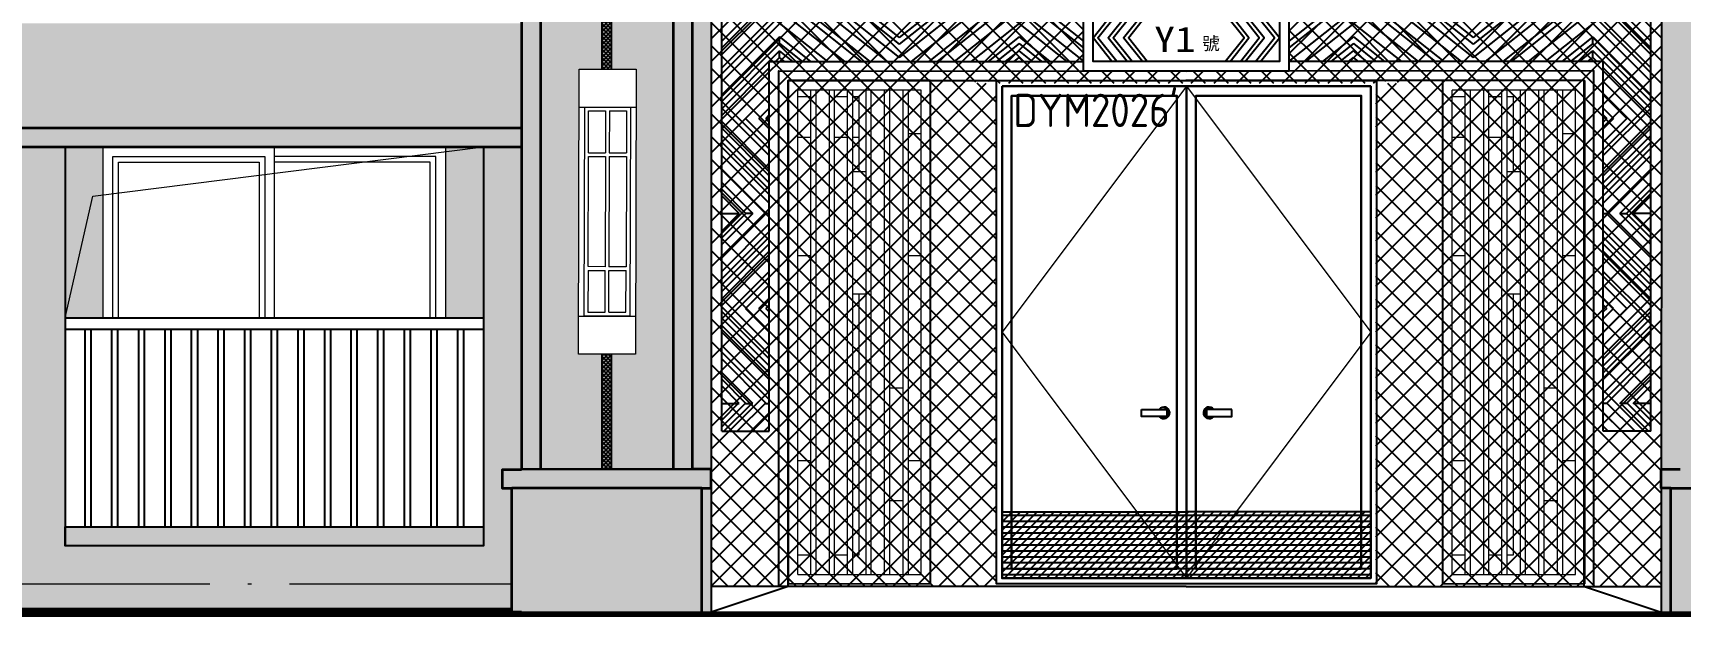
# Model space of a CAD drawing. Extents: x 27938 to 725830, y -209821 to 1628073.
# Drawn here: x 279046 to 287714, y 43165 to 46240 of the extents above; entities that cross this region are included whole.
import ezdxf
from ezdxf.xclip import XClip

# ---------------------------------------------------------------- set-up
doc = ezdxf.new("R2010")
doc.units = 0
doc.header["$LTSCALE"] = 1000
doc.header["$MEASUREMENT"] = 0
doc.header["$XCLIPFRAME"] = 0
doc.linetypes.add('DOTE', pattern=[2.42, 2, -0.2, 0.02, -0.2])
for name, color, linetype in [('3-剖面填充（细）', 250, 'Continuous'), ('5-平立面看线1', 45, 'Continuous'), ('Stair-栏杆', 142, 'Continuous'), ('看线', 251, 'Continuous'), ('立面', 73, 'Continuous')]:
    doc.layers.add(name, color=color, linetype=linetype)
for name, color, linetype, lineweight in [('A-PL-门', 64, 'Continuous', 25), ('DOTE', 19, 'DOTE', 9), ('WINDOW', 144, 'Continuous', 15), ('立面-中轮廓线', 213, 'Continuous', 35), ('立面-普通轮廓', 7, 'Continuous', 18), ('立面-洞口示意', 152, 'Continuous', 13), ('立面-窗', 129, 'Continuous', 30), ('立面-窗开启线', 250, 'Continuous', 13)]:
    doc.layers.add(name, color=color, linetype=linetype, lineweight=lineweight)
doc.layers.add('不打印-标记', color=10, linetype='Continuous', lineweight=9, plot=False)
doc.styles.add('-仿宋_GB2312', font='', dxfattribs={"width": 0.8})
doc.styles.get("Standard").update_dxf_attribs({"font": 'gbenor.shx', "bigfont": 'gbcbig.shx'})
doc.styles.add('黑体', font='')
doc.styles.get('-仿宋_GB2312').set_extended_font_data('SimSun')
doc.styles.get('黑体').set_extended_font_data('SimHei')
pattern_1 = [(45, (204358.42, -129128.1), (-60.00006, 60.00006), []), (135, (204358.42, -129128.1), (-60.00006, -60.00006), [])]
pattern_2 = [(0, (204147.57, -129128.1), (47.625, 47.625), [23.8125, -71.4375]), (90, (204159.474, -129140.006), (-47.625, 47.625), [23.8125, -71.4375])]
pattern_3 = [(0, (-670352.275, -823548.06), (0, 31.25), []), (45, (-670352.275, -823548.06), (-22.0970869, 22.0970869), [])]

# ---------------------------------------------------------------- blocks, each defined once
blk = doc.blocks.new('A$C318717E3')
at = {"layer": 'WINDOW'}
for points in [[(50, 1350), (425, 1350), (425, 50), (50, 50)], [(850, 1350), (475, 1350), (475, 50), (850, 50)]]:
    blk.add_lwpolyline(points, close=True, dxfattribs=at)
at = {"layer": 'WINDOW', "color": 250}
for points in [[(80, 1320), (395, 1320), (395, 80), (80, 80)], [(820, 1320), (505, 1320), (505, 80), (820, 80)]]:
    blk.add_lwpolyline(points, close=True, dxfattribs=at)
at = {"layer": '立面-普通轮廓'}
blk.add_lwpolyline([(0, 1400), (900, 1400), (900, 0), (0, 0)], close=True, dxfattribs=at)
at = {"layer": '立面-窗开启线', "color": 251, "ltscale": 0.5, "true_color": 0x636466}
for points in [[(425, 1350), (50, 700), (425, 50)], [(475, 1350), (850, 700), (475, 50)]]:
    blk.add_lwpolyline(points, dxfattribs=at)
blk = doc.blocks.new('A$C198058F0')
at = {"true_color": 0x642165}
h = blk.add_hatch(dxfattribs=at)
h.set_pattern_fill('木板', color=219, scale=25, style=0)
h.set_pattern_definition(pattern_3)
edge = h.paths.add_edge_path()
edge.add_line((30, 30.1), (1000.5, 30))
edge.add_line((1000.5, 30), (1000.5, 380))
edge.add_line((1000.5, 380), (30, 380.1))
edge.add_line((30, 380.1), (30, 30.1))
h = blk.add_hatch(dxfattribs=at)
h.set_pattern_fill('木板', color=219, scale=25, style=0)
h.set_pattern_definition(pattern_3)
edge = h.paths.add_edge_path()
edge.add_line((1970, 30.1), (999.5, 30))
edge.add_line((999.5, 30), (999.5, 380))
edge.add_line((999.5, 380), (1970, 380.1))
edge.add_line((1970, 380.1), (1970, 30.1))
at = {"color": 219, "true_color": 0x642165}
for points in [[(762.8, 918.9), (896.3, 918.9), (896.3, 880.9), (762.8, 880.9)], [(1238.2, 918.9), (1104.7, 918.9), (1104.7, 880.9), (1238.2, 880.9)]]:
    blk.add_lwpolyline(points, close=True, dxfattribs=at)
at = {"color": 217, "true_color": 0x93278f}
for points in [[(30, 380.1), (1000.5, 380), (1000.5, 30), (30, 30.1)], [(1970, 380.1), (999.5, 380), (999.5, 30), (1970, 30.1)]]:
    blk.add_lwpolyline(points, close=True, dxfattribs=at)
at = {"color": 219, "true_color": 0x642165}
for centre, radius, start, end in [((881.4, 900.5), 30.4, 221.46397, 144.11782), ((876.5, 900.2), 28.1, 250.54022, 117.68792), ((1119.6, 900.5), 30.4, 35.88218, 318.53603), ((1124.5, 900.2), 28.1, 62.31208, 289.45978)]:
    blk.add_arc(centre, radius, start, end, dxfattribs=at)
at = {"layer": 'A-PL-门', "color": 0}
blk.add_lwpolyline([(0, 2650), (2000, 2650), (2000, 0), (0, 0)], close=True, dxfattribs=at)
at = {"layer": '立面-窗'}
blk.add_line((1000, 2620), (1000, 30), dxfattribs=at)
for points in [[(30, 2620), (1970, 2620), (1970, 30), (30, 30)], [(80, 80), (950, 80), (950, 2570), (80, 2570)], [(1920, 80), (1050, 80), (1050, 2570), (1920, 2570)]]:
    blk.add_lwpolyline(points, close=True, dxfattribs=at)
at = {"layer": '立面-窗开启线', "ltscale": 0.5}
for points in [[(1000, 2620), (30, 1325), (1000.4, 30)], [(1000, 2620), (1970, 1325), (1000.4, 30)]]:
    blk.add_lwpolyline(points, dxfattribs=at)
at = {"layer": '不打印-标记', "color": 1}
blk.add_text("DYM2026'", height=175, dxfattribs=at).set_placement((89.5, 2405.2))
blk = doc.blocks.new('A$C48401ADD')
at = {"layer": 'A-PL-门', "color": 0}
for p, q in [((746.7, 2649.6), (0, 2649.6)), ((0, 2649.6), (0, 0)), ((746.7, 2649.6), (746.7, 0))]:
    blk.add_line(p, q, dxfattribs=at)
at = {"layer": '立面-窗开启线', "color": 36, "ltscale": 0.5, "true_color": 0x88471b}
for p, q in [((50.8, 48.5), (50.8, 2599.6)), ((700, 2599.6), (50.8, 2599.6)), ((50.8, 2565.5), (117.8, 2565.5)), ((117.8, 2599.6), (117.8, 48.5)), ((147.1, 48.5), (147.1, 2599.6)), ((215.4, 2599.6), (215.4, 48.5)), ((244.7, 48.5), (244.7, 2599.6)), ((244.7, 2565.5), (310.8, 2565.5)), ((310.8, 2599.6), (310.8, 48.5)), ((340, 48.5), (340, 2599.6)), ((340, 2565.5), (371.5, 2565.5)), ((371.5, 2565.5), (371.5, 2170.3)), ((408.4, 2599.6), (408.4, 48.5)), ((437.6, 48.5), (437.6, 2599.6)), ((505.9, 2599.6), (505.9, 48.5)), ((535.2, 48.5), (535.2, 2599.6)), ((603.5, 2599.6), (603.5, 48.5)), ((632.8, 48.5), (632.8, 2599.6)), ((700, 48.5), (700, 2599.6)), ((117.8, 2349), (50.8, 2349)), ((310.8, 2349), (244.7, 2349)), ((371.5, 2349), (340, 2349)), ((632.8, 2371.3), (700, 2371.3)), ((340, 2170.3), (408.4, 2170.3)), ((117.8, 1726.6), (50.8, 1726.6)), ((700, 1726.6), (632.8, 1726.6)), ((408.4, 1525.5), (340, 1525.5)), ((371.5, 1525.5), (371.5, 150.5)), ((535.2, 1031.5), (603.5, 1031.5)), ((117.8, 647), (50.8, 647)), ((700, 647), (632.8, 647)), ((603.5, 436.8), (535.2, 436.8)), ((117.8, 150.5), (50.8, 150.5)), ((310.8, 150.5), (244.7, 150.5)), ((371.5, 150.5), (340, 150.5)), ((746.7, 0), (0, 0)), ((0, 0), (746.7, 0)), ((50.8, 48.5), (700, 48.5)), ((521.5, -0.6), (521.5, 0)), ((733.5, 0), (733.5, -0.6))]:
    blk.add_line(p, q, dxfattribs=at)
blk = doc.blocks.new('VXVXVDXVXD')
blk.add_wipeout([(105081.2, 218659.5), (104781.2, 218659.4), (104781.7, 217159.4), (105081.7, 217159.5)])
at = {"layer": 'WINDOW', "color": 4}
for p, q in [((105081.3, 218459.5), (104781.3, 218459.4)), ((104921.3, 218439.5), (104921.4, 218219.5)), ((104941.3, 218439.5), (104941.4, 218219.5)), ((104921.4, 218219.5), (104831.4, 218219.5)), ((104921.4, 218199.5), (104831.4, 218199.5)), ((104921.4, 218199.5), (104921.6, 217619.5)), ((105031.4, 218219.5), (104941.4, 218219.5)), ((104941.4, 218199.5), (104941.6, 217619.5)), ((105031.4, 218199.5), (104941.4, 218199.5)), ((104921.6, 217599.5), (104831.6, 217599.5)), ((104921.6, 217379.5), (104921.6, 217599.5)), ((104941.6, 217379.5), (104941.6, 217599.5)), ((105031.6, 217599.5), (104941.6, 217599.5)), ((105081.7, 217359.5), (104781.7, 217359.4))]:
    blk.add_line(p, q, dxfattribs=at)
for points in [[(105081.2, 218659.5), (104781.2, 218659.4), (104781.7, 217159.4), (105081.7, 217159.5)], [(105051.3, 218459.5), (104811.3, 218459.5), (104811.7, 217359.5), (105051.7, 217359.5)]]:
    blk.add_lwpolyline(points, close=True, dxfattribs=at)
for points in [[(104921.3, 218439.5), (104831.3, 218439.5), (104831.4, 218219.5)], [(105031.4, 218219.5), (105031.3, 218439.5), (104941.3, 218439.5)], [(104831.4, 218199.5), (104831.6, 217619.5), (104921.6, 217619.5)], [(104941.6, 217619.5), (105031.6, 217619.5), (105031.4, 218199.5)], [(104921.6, 217379.5), (104831.6, 217379.5), (104831.6, 217599.5)], [(105031.6, 217599.5), (105031.6, 217379.5), (104941.6, 217379.5)]]:
    blk.add_lwpolyline(points, dxfattribs=at)
blk = doc.blocks.new('A$C4D9A49FB')
blk.add_wipeout([(1080, 0.1), (1080.1, -349.9), (0.1, -349.9), (0, 0)])
at = {"layer": '立面', "color": 7}
blk.add_lwpolyline([(1080, 0.1), (1080.1, -349.9), (0.1, -349.9), (0, 0)], close=True, dxfattribs=at)
at = {"layer": '立面', "color": 252}
for points in [[(1030, -49.9), (1030, -299.9), (50, -299.9), (50, -50), (1030, -49.9)], [(149.1, -299.9), (50, -175), (149.2, -50)], [(174.7, -299.9), (75.6, -175), (174.8, -50)], [(229.1, -299.9), (130, -175), (229.3, -50)], [(254.7, -299.9), (155.6, -175), (254.8, -50)], [(309.1, -299.9), (210, -175), (309.3, -50)], [(334.7, -299.9), (235.6, -175), (334.8, -50)], [(745.3, -299.9), (844.5, -174.9), (745.3, -49.9)], [(770.8, -299.9), (870, -174.9), (770.9, -49.9)], [(825.3, -299.9), (924.5, -174.9), (825.3, -49.9)], [(850.8, -299.9), (950, -174.9), (850.8, -49.9)], [(905.3, -299.9), (1004.5, -174.9), (905.3, -49.9)], [(930.8, -299.9), (1030, -174.9), (930.8, -49.9)]]:
    blk.add_lwpolyline(points, dxfattribs=at)
at = {"color": 6, "style": '-仿宋_GB2312', "width": 1.2}
blk.add_text('Y1', height=132.68, dxfattribs=at).set_placement((372, -248.9))
at = {"color": 2, "style": '黑体'}
blk.add_text('號', height=68, dxfattribs=at).set_placement((623.8, -239))
blk = doc.blocks.new('FGFGF')
at = {"layer": '3-剖面填充（细）', "true_color": 0x636466}
h = blk.add_hatch(dxfattribs=at)
h.set_pattern_fill('CROSS', color=251, scale=30)
h.set_pattern_definition(pattern_2)
h.paths.add_polyline_path([(229182, 20159.3), (229182.2, 20609.3), (225683.5, 20609.9), (225683.4, 17462.7), (225583.5, 17462.7), (225583.4, 17362.7), (225633.7, 17362.7), (225633.6, 16862.7), (225633.6, 16862.7), (225633.6, 16710.1), (226682.3, 16710.1), (226681.8, 19909.7), (226581.8, 19909.7), (226581.8, 19959.7), (226631.7, 19959.7), (226631.7, 20109.7), (226581.7, 20109.7), (226581.7, 20159.7), (226681.8, 20159.7), (226681.8, 20159.7)])
h = blk.add_hatch(dxfattribs=at)
h.set_pattern_fill('CROSS', color=251, scale=30)
h.set_pattern_definition(pattern_2)
h.paths.add_polyline_path([(229182, 20159.3), (229181.9, 20609.3), (232680.6, 20609.9), (232680.7, 17462.7), (232780.6, 17462.7), (232780.7, 17362.7), (232730.4, 17362.7), (232730.5, 16862.7), (232730.5, 16862.7), (232730.5, 16710.1), (231681.8, 16710.1), (231682.2, 19909.7), (231782.3, 19909.7), (231782.3, 19959.7), (231732.4, 19959.7), (231732.4, 20109.7), (231782.4, 20109.7), (231782.4, 20159.7), (231682.3, 20159.7), (231682.3, 20159.7)])
at = {"layer": '3-剖面填充（细）'}
h = blk.add_hatch(dxfattribs=at)
h.set_pattern_fill('ANSI37', color=256, scale=10)
h.set_pattern_definition([(45, (204146.888, -129128.1), (-11.2253202, 11.2253202), []), (135, (204146.888, -129128.1), (-11.2253202, -11.2253202), [])])
h.paths.add_polyline_path([(226107.9, 17462.7), (226157.9, 17462.8), (226157.8, 19857.8), (226107.8, 19857.8)])
h = blk.add_hatch(dxfattribs=at)
h.set_pattern_fill('多孔材料', color=256, scale=30)
h.set_pattern_definition(pattern_1)
edge = h.paths.add_edge_path()
edge.add_line((228184.3, 16810.1), (228184.8, 19509.7))
edge.add_line((227988.1, 19495.1), (229182, 19495.1))
edge.add_line((229182, 19509.7), (229182, 19909.3))
edge.add_line((229182, 19909.3), (226682.4, 19909.7))
edge.add_line((226682.4, 19909.7), (226681.7, 16845.1))
edge.add_line((226681.7, 16845.1), (228178.3, 16845.1))
h = blk.add_hatch(dxfattribs=at)
h.set_pattern_fill('多孔材料', color=256, scale=30)
h.set_pattern_definition(pattern_1)
edge = h.paths.add_edge_path()
edge.add_line((230179.8, 16810.1), (230179.3, 19509.7))
edge.add_line((230376, 19495.1), (229182, 19495.1))
edge.add_line((229182, 19509.7), (229182, 19909.3))
edge.add_line((229182, 19909.3), (231681.7, 19909.7))
edge.add_line((231681.7, 19909.7), (231682.3, 16845.1))
edge.add_line((231682.3, 16845.1), (230185.7, 16845.1))
for p, q in [((229182, 16845.1), (226682.3, 16845.1)), ((227087, 16845.1), (226682.3, 16710.1)), ((229182, 16845.1), (231681.8, 16845.1)), ((231277.1, 16845.1), (231681.8, 16710.1)), ((226682.3, 16710.1), (229182, 16709.7)), ((231681.8, 16710.1), (229182, 16709.7))]:
    blk.add_line(p, q)
at = {"layer": '立面'}
for p, q in [((226107.8, 17462.7), (226107.8, 19857.8)), ((226157.8, 17462.8), (226157.8, 19857.8)), ((226681.8, 19909.7), (226682.3, 16712.8)), ((226737.4, 17662.8), (226737.4, 19859.2)), ((227020.8, 19859.2), (226737.4, 19575.7)), ((226950.1, 19859.2), (226737.4, 19646.5)), ((227091.6, 19859.2), (226737.4, 19505)), ((226879.4, 19859.2), (226737.4, 19717.2)), ((226914.7, 19859.2), (226737.4, 19681.8)), ((226979.6, 19859.2), (227294, 19609.7)), ((227068.7, 19859.2), (227383.1, 19609.7)), ((227157.7, 19859.2), (227472.2, 19609.7)), ((227202.3, 19859.2), (227516.7, 19609.7)), ((227294.5, 19859.3), (227609, 19609.7)), ((227383.6, 19859.3), (227672, 19630.4)), ((227472.7, 19859.3), (227672, 19701.1)), ((227517.2, 19859.3), (227672, 19736.4)), ((227871.4, 19859.4), (227672, 19701.1)), ((227960.5, 19859.4), (227672, 19630.4)), ((227826.9, 19859.3), (227672, 19736.4)), ((228049.6, 19859.4), (227735, 19609.7)), ((228141.9, 19859.4), (227827.3, 19609.7)), ((228186.5, 19859.4), (227871.8, 19609.7)), ((228275.6, 19859.4), (227960.9, 19609.7)), ((228364.7, 19859.4), (228050, 19609.7)), ((228239.3, 19859.4), (228554, 19609.7)), ((228328.4, 19859.4), (228643.1, 19609.7)), ((228417.5, 19859.4), (228642, 19681.2)), ((228462, 19859.4), (228642, 19716.6)), ((230035.7, 19859.4), (229721, 19609.7)), ((229946.6, 19859.4), (229722.1, 19681.2)), ((229902.1, 19859.4), (229722.1, 19716.6)), ((230124.8, 19859.4), (229810.1, 19609.7)), ((229999.4, 19859.4), (230314.1, 19609.7)), ((230088.5, 19859.4), (230403.2, 19609.7)), ((230177.6, 19859.4), (230492.3, 19609.7)), ((230222.2, 19859.4), (230536.8, 19609.7)), ((230314.5, 19859.4), (230629.1, 19609.7)), ((230403.6, 19859.4), (230692.1, 19630.4)), ((230492.7, 19859.4), (230692.1, 19701.1)), ((230537.2, 19859.3), (230692.1, 19736.4)), ((230891.4, 19859.3), (230692.1, 19701.1)), ((230846.9, 19859.3), (230692.1, 19736.4)), ((230980.5, 19859.3), (230692.1, 19630.4)), ((231069.6, 19859.3), (230755.1, 19609.7)), ((231161.8, 19859.2), (230847.4, 19609.7)), ((231206.4, 19859.2), (230891.9, 19609.7)), ((231295.4, 19859.2), (230981, 19609.7)), ((231384.5, 19859.2), (231070.1, 19609.7)), ((231272.5, 19859.2), (231626.7, 19505)), ((231343.3, 19859.2), (231626.7, 19575.7)), ((231414, 19859.2), (231626.7, 19646.5)), ((231449.3, 19859.2), (231626.7, 19681.8)), ((231484.7, 19859.2), (231626.7, 19717.2)), ((231626.7, 17662.8), (231626.7, 19859.2)), ((231682.3, 19909.7), (231681.8, 16712.8)), ((227042, 19739), (226737.4, 19434.3)), ((227042, 19703.6), (226737.4, 19399)), ((227042, 19739), (227204.9, 19609.7)), ((227042, 19703.6), (227042, 19739)), ((227042, 19703.6), (227160.4, 19609.7)), ((228302, 19739), (228139.1, 19609.7)), ((228302, 19703.6), (228183.6, 19609.7)), ((228302, 19739), (228464.9, 19609.7)), ((228302, 19703.6), (228420.4, 19609.7)), ((230062.1, 19739), (229899.2, 19609.7)), ((230062.1, 19703.6), (229943.7, 19609.7)), ((230062.1, 19739), (230225, 19609.7)), ((230062.1, 19703.6), (230180.4, 19609.7)), ((231322.1, 19739), (231159.2, 19609.7)), ((231322.1, 19703.6), (231203.7, 19609.7)), ((231322.1, 19703.6), (231322.1, 19739)), ((231322.1, 19739), (231626.7, 19434.3)), ((231322.1, 19703.6), (231626.7, 19399)), ((226737.4, 19361.1), (227042, 19665.7)), ((226987.4, 17662.8), (226987.4, 19609.7)), ((226987.4, 19609.7), (228642, 19609.6)), ((227021.3, 19609.7), (227042, 19630.4)), ((227112.6, 19609.7), (227042, 19665.7)), ((227042, 19630.4), (227042, 19665.7)), ((227068.1, 19609.7), (227042, 19630.4)), ((228231.4, 19609.7), (228302, 19665.7)), ((228275.9, 19609.7), (228302, 19630.4)), ((228372.6, 19609.7), (228302, 19665.7)), ((228328.1, 19609.7), (228302, 19630.4)), ((231376.7, 19609.7), (229722.1, 19609.6)), ((229991.4, 19609.7), (230062.1, 19665.7)), ((230036, 19609.7), (230062.1, 19630.4)), ((230132.7, 19609.7), (230062.1, 19665.7)), ((230088.2, 19609.7), (230062.1, 19630.4)), ((231251.4, 19609.7), (231322.1, 19665.7)), ((231296, 19609.7), (231322.1, 19630.4)), ((231322.1, 19630.4), (231322.1, 19665.7)), ((231626.7, 19361.1), (231322.1, 19665.7)), ((231342.8, 19609.7), (231322.1, 19630.4)), ((231376.7, 17662.8), (231376.7, 19609.7)), ((226737.4, 19325.7), (226987.4, 19575.7)), ((226737.4, 19255), (226987.4, 19505)), ((231626.7, 19325.7), (231376.7, 19575.7)), ((231626.7, 19255), (231376.7, 19505)), ((226862.7, 19309.7), (226987.4, 19434.3)), ((231501.4, 19309.7), (231376.7, 19434.3)), ((226737.4, 19364.3), (226987.4, 19114.3)), ((226933.4, 19309.7), (226987.4, 19363.6)), ((231626.7, 19364.3), (231376.7, 19114.3)), ((231430.7, 19309.7), (231376.7, 19363.6)), ((226737.4, 19293.6), (226987.4, 19043.6)), ((226737.4, 19258.2), (226987.4, 19008.2)), ((226862.7, 19309.7), (226987.4, 19185)), ((226933.4, 19309.7), (226987.4, 19255.7)), ((226968.8, 19309.7), (226987.4, 19328.3)), ((226968.8, 19309.7), (226987.4, 19291.1)), ((231395.3, 19309.7), (231376.7, 19328.3)), ((231430.7, 19309.7), (231376.7, 19255.7)), ((231395.3, 19309.7), (231376.7, 19291.1)), ((231501.4, 19309.7), (231376.7, 19185)), ((231626.7, 19293.6), (231376.7, 19043.6)), ((231626.7, 19258.2), (231376.7, 19008.2)), ((226987.4, 18970.4), (226737.4, 19220.4)), ((226987.4, 18935), (226737.4, 19185)), ((231376.7, 18970.4), (231626.7, 19220.4)), ((231376.7, 18935), (231626.7, 19185)), ((226987.4, 18864.3), (226737.4, 19114.3)), ((231376.7, 18864.3), (231626.7, 19114.3)), ((226971.3, 18809.7), (226737.4, 19043.6)), ((231392.8, 18809.7), (231626.7, 19043.6)), ((226900.6, 18809.7), (226737.4, 18972.9)), ((226865.2, 18809.7), (226737.4, 18937.5)), ((226829.9, 18809.7), (226737.4, 18902.2)), ((231463.5, 18809.7), (231626.7, 18972.9)), ((231498.9, 18809.7), (231626.7, 18937.5)), ((231534.2, 18809.7), (231626.7, 18902.2)), ((226971.3, 18809.7), (226737.4, 18575.7)), ((226900.6, 18809.7), (226737.4, 18646.5)), ((226737.4, 18809.7), (226829.9, 18809.7)), ((226829.9, 18809.7), (226737.4, 18717.2)), ((226865.2, 18809.7), (226737.4, 18681.8)), ((226900.6, 18809.7), (226865.2, 18809.7)), ((226987.4, 18809.7), (226971.3, 18809.7)), ((231376.7, 18809.7), (231392.8, 18809.7)), ((231392.8, 18809.7), (231626.7, 18575.7)), ((231463.5, 18809.7), (231498.9, 18809.7)), ((231463.5, 18809.7), (231626.7, 18646.5)), ((231498.9, 18809.7), (231626.7, 18681.8)), ((231626.7, 18809.7), (231534.2, 18809.7)), ((231534.2, 18809.7), (231626.7, 18717.2)), ((226987.4, 18755), (226737.4, 18505)), ((231376.7, 18755), (231626.7, 18505)), ((226987.4, 18684.3), (226737.4, 18434.3)), ((226987.4, 18649), (226737.4, 18399)), ((231376.7, 18684.3), (231626.7, 18434.3)), ((231376.7, 18649), (231626.7, 18399)), ((226737.4, 18361.1), (226987.4, 18611.1)), ((226737.4, 18325.7), (226987.4, 18575.7)), ((231626.7, 18361.1), (231376.7, 18611.1)), ((231626.7, 18325.7), (231376.7, 18575.7)), ((226737.4, 18255), (226987.4, 18505)), ((231626.7, 18255), (231376.7, 18505)), ((226862.7, 18309.7), (226987.4, 18434.3)), ((231501.4, 18309.7), (231376.7, 18434.3)), ((226737.4, 18364.3), (226987.4, 18114.3)), ((226737.4, 18293.6), (226987.4, 18043.6)), ((226862.7, 18309.7), (226987.4, 18185)), ((226933.4, 18309.7), (226987.4, 18363.6)), ((226933.4, 18309.7), (226987.4, 18255.7)), ((226968.8, 18309.7), (226987.4, 18328.3)), ((226968.8, 18309.7), (226987.4, 18291.1)), ((231626.7, 18364.3), (231376.7, 18114.3)), ((231430.7, 18309.7), (231376.7, 18363.6)), ((231395.3, 18309.7), (231376.7, 18328.3)), ((231430.7, 18309.7), (231376.7, 18255.7)), ((231395.3, 18309.7), (231376.7, 18291.1)), ((231501.4, 18309.7), (231376.7, 18185)), ((231626.7, 18293.6), (231376.7, 18043.6)), ((226737.4, 18258.2), (226987.4, 18008.2)), ((226987.4, 17970.4), (226737.4, 18220.4)), ((231626.7, 18258.2), (231376.7, 18008.2)), ((231376.7, 17970.4), (231626.7, 18220.4)), ((226987.4, 17935), (226737.4, 18185)), ((231376.7, 17935), (231626.7, 18185)), ((226987.4, 17864.3), (226737.4, 18114.3)), ((226971.3, 17809.7), (226737.4, 18043.6)), ((231376.7, 17864.3), (231626.7, 18114.3)), ((231392.8, 17809.7), (231626.7, 18043.6)), ((226900.6, 17809.7), (226737.4, 17972.9)), ((231463.5, 17809.7), (231626.7, 17972.9)), ((226865.2, 17809.7), (226737.4, 17937.5)), ((226829.9, 17809.7), (226737.4, 17902.2)), ((231498.9, 17809.7), (231626.7, 17937.5)), ((231534.2, 17809.7), (231626.7, 17902.2)), ((226824.9, 17809.7), (226737.4, 17722.2)), ((226860.2, 17809.7), (226737.4, 17686.8)), ((226737.4, 17809.7), (226829.9, 17809.7)), ((226895.6, 17809.7), (226748.7, 17662.8)), ((226966.3, 17809.7), (226819.5, 17662.8)), ((226860.2, 17809.7), (226900.6, 17809.7)), ((226966.3, 17809.7), (226987.4, 17809.7)), ((231397.8, 17809.7), (231376.7, 17809.7)), ((231397.8, 17809.7), (231544.6, 17662.8)), ((231503.9, 17809.7), (231463.5, 17809.7)), ((231468.5, 17809.7), (231615.3, 17662.8)), ((231503.9, 17809.7), (231626.7, 17686.8)), ((231626.7, 17809.7), (231534.2, 17809.7)), ((231539.2, 17809.7), (231626.7, 17722.2)), ((226987.4, 17760), (226890.2, 17662.8)), ((226987.4, 17689.3), (226960.9, 17662.8)), ((231376.7, 17760), (231473.9, 17662.8)), ((231376.7, 17689.3), (231403.2, 17662.8)), ((226737.4, 17662.8), (226987.4, 17662.8)), ((231626.7, 17662.8), (231376.7, 17662.8))]:
    blk.add_line(p, q, dxfattribs=at)
for points in [[(227037.4, 16845.1), (227037.4, 19559.7), (229182, 19559.5)], [(227087.4, 16845.1), (227087.4, 19509.7), (229182, 19509.5)], [(231275.4, 16845.1), (231275.4, 19509.7), (229180.7, 19509.5)], [(231326.7, 16845.1), (231326.7, 19559.7), (229182, 19559.5)]]:
    blk.add_lwpolyline(points, dxfattribs=at)
at = {"layer": '立面-中轮廓线', "color": 2}
for p, q in [((225683.1, 20609.9), (225683.5, 17462.7)), ((226581.7, 20159.8), (226582.2, 17462.8)), ((225783.2, 19859.7), (225783.5, 17462.7)), ((226481.8, 19859.9), (226482.2, 17462.8)), ((226582.2, 17462.8), (225683.5, 17462.7)), ((226632.3, 17362.8), (225633.6, 17362.9)), ((231731.8, 17362.8), (232730.4, 17362.9))]:
    blk.add_line(p, q, dxfattribs=at)
for points in [[(225683.8, 16710.1), (225633.6, 16710.1), (225633.6, 16861.4), (225633.7, 16862.7), (225633.5, 17362.7), (225583.4, 17362.7), (225583.4, 17462.7), (225683.5, 17462.7)], [(226632.3, 16712.8), (226632.3, 16712.8), (226632.3, 16862.8), (226632.3, 16862.8), (226632.3, 17362.8), (226682.3, 17362.8), (226682.3, 17462.8), (226582.2, 17462.8)], [(231731.8, 16712.8), (231731.8, 16712.8), (231731.8, 16862.8), (231731.8, 16862.8), (231731.8, 17362.8), (231681.8, 17362.8), (231681.8, 17462.8), (231781.9, 17462.8)]]:
    blk.add_lwpolyline(points, dxfattribs=at)
at = {"layer": '立面-普通轮廓', "color": 2}
for points in [[(229182, 20609.3), (225683, 20609.9), (225683.2, 17462.7), (225583.4, 17462.7), (225583.4, 17362.7), (225633.6, 17362.7), (225633.6, 16862.7), (225633.6, 16862.7), (225633.6, 16710.1), (226682.3, 16710.1), (226681.8, 19909.7)], [(229182, 20609.3), (232681.1, 20609.9), (232680.9, 17462.7), (232780.7, 17462.7), (232780.7, 17362.7), (232730.4, 17362.7), (232730.5, 16862.7), (232730.5, 16862.7), (232730.5, 16710.1), (231681.8, 16710.1), (231682.2, 19909.7)]]:
    blk.add_lwpolyline(points, dxfattribs=at)
at = {"layer": '立面'}
for name, p in [('A$C48401ADD', (227087, 16860)), ('A$C198058F0', (228183.1, 16859.6)), ('A$C48401ADD', (230530.4, 16860))]:
    blk.add_blockref(name, p, dxfattribs=at)
at = {"xscale": -1, "rotation": 359.8613127106073}
blk.add_blockref('VXVXVDXVXD', (330538.8, -199343.4), dxfattribs=at)
at = {"layer": '立面'}
blk.add_blockref('A$C4D9A49FB', (228642, 19909.4), dxfattribs=at)
blk = doc.blocks.new('GDGDGRDSQ')
blk.add_wipeout([(225583.3, 27775.8), (225583.3, 27625.8), (225683, 27625.8), (225683, 27525.8), (225633.3, 27525.8), (225633.3, 27425.8), (225683, 27425.8), (225683.5, 24278.6), (225583.4, 24278.6), (225583.4, 24178.6), (225633.4, 24178.6), (225633.6, 23526.1), (232730.4, 23526.1), (232730.4, 24178.6), (232780.7, 24178.6), (232780.7, 24278.6), (232680.9, 24278.6), (232681, 27425.8), (232730.8, 27425.8), (232730.8, 27526), (232680.5, 27526.3), (232681.1, 27625.8), (232780.8, 27625.8), (232780.7, 27775.8)])
blk.add_lwpolyline([(225583.3, 27775.8), (225583.3, 27625.8), (225683, 27625.8), (225683, 27525.8), (225633.3, 27525.8), (225633.3, 27425.8), (225683, 27425.8), (225683.5, 24278.6), (225583.4, 24278.6), (225583.4, 24178.6), (225633.4, 24178.6), (225633.6, 23526.1), (232730.4, 23526.1), (232730.4, 24178.6), (232780.7, 24178.6), (232780.7, 24278.6), (232680.9, 24278.6), (232681, 27425.8), (232730.8, 27425.8), (232730.8, 27526), (232680.5, 27526.3), (232681.1, 27625.8), (232780.8, 27625.8), (232780.7, 27775.8)], close=True)
blk = doc.blocks.new('VDVDX')
blk.add_blockref('GDGDGRDSQ', (0, 0))
blk.add_blockref('FGFGF', (0, 6815.953517))
blk = doc.blocks.new('A$C2CF43C8D')
at = {"layer": 'WINDOW'}
blk.add_line((900, 2300), (900, 0), dxfattribs=at)
for points in [[(50, 2250), (850, 2250), (850, 50), (50, 50)], [(1750, 2250), (900, 2250), (900, 50), (1750, 50)]]:
    blk.add_lwpolyline(points, close=True, dxfattribs=at)
at = {"layer": 'WINDOW', "color": 250}
blk.add_lwpolyline([(80, 2220), (820, 2220), (820, 80), (80, 80)], close=True, dxfattribs=at)
blk.add_lwpolyline([(900, 80), (1720, 80), (1720, 2220), (900, 2220)], dxfattribs=at)
at = {"layer": '立面-普通轮廓'}
blk.add_lwpolyline([(0, 2300), (1800, 2300), (1800, 0), (0, 0)], close=True, dxfattribs=at)

msp = doc.modelspace()

# ---------------------------------------------------------------- hatches: boundary and pattern name
at = {"layer": '3-剖面填充（细）'}
h = msp.add_hatch(dxfattribs=at)
h.set_pattern_fill('混凝土', color=251, scale=40)
h.set_pattern_definition([(50, (35560.44, 33804.64), (286.90407, -25.10085), [30, -330]), (355, (35560.44, 33804.64), (-55.50053, 300.87685), [24, -264]), (100.4514, (35584.35, 33802.55), (231.40375, 275.77582), [25.49608, -280.45684]), (46.1842, (35560.44, 33884.64), (426.8964, -66.2076), [45, -495]), (96.6356, (35596, 33879.1), (373.8651, 389.64715), [38.2441, -420.6852]), (351.1842, (35560.44, 33884.64), (373.8648, 389.64744), [36, -396]), (21, (35600.44, 33864.64), (238.76282, -161.04756), [30, -330]), (326, (35600.44, 33864.64), (97.32613, 290.06002), [24, -264]), (71.4514, (35620.34, 33851.22), (336.08905, 129.0122), [25.49608, -280.45684]), (37.5, (35560.44, 33804.64), (4.863942, 133.15754), [0, -260.8, 0, -268, 0, -265]), (7.5, (35560.44, 33804.64), (105.227815, 157.764685), [0, -152.8, 0, -254.8, 0, -101]), (327.5, (35471.24, 33804.64), (213.528974, -9.02195), [0, -100, 0, -312, 0, -414]), (317.5, (35431.24, 33804.64), (233.27447, 40.04199), [0, -130, 0, -207.2, 0, -294])])
h.paths.add_polyline_path([(309666.5, 45640.3), (310566.5, 45640.3), (310566.5, 44240.3), (309666.5, 44240.3)], flags=16)
h.paths.add_polyline_path([(306616.7, 44740.3), (308816.7, 44740.3), (308816.5, 43640.3), (306616.5, 43640.3)], flags=16)
h.paths.add_polyline_path([(306816.5, 45640.3), (308616.5, 45640.3), (308616.7, 44740.3), (306816.7, 44740.3)], flags=16)
h.paths.add_polyline_path([(304416.5, 44140.3), (306016.5, 44140.3), (306016.5, 43640.3), (304416.5, 43640.3)], flags=16)
h.paths.add_polyline_path([(304766.5, 45640.3), (305666.5, 45640.3), (305666.5, 44240.3), (304766.5, 44240.3)], flags=16)
h.paths.add_polyline_path([(301866.6, 44140.3), (303766.6, 44140.3), (303766.6, 43640.3), (301866.6, 43640.3)], flags=16)
h.paths.add_polyline_path([(302066.6, 45640.3), (303566.6, 45640.3), (303566.6, 44240.3), (302066.6, 44240.3)], flags=16)
h.paths.add_polyline_path([(300016.6, 45640.3), (300916.6, 45640.3), (300916.6, 44240.3), (300016.6, 44240.3)], flags=16)
h.paths.add_polyline_path([(316766.5, 45640.3), (315866.5, 45640.3), (315866.5, 44240.3), (316766.5, 44240.3)], flags=16)
h.paths.add_polyline_path([(319816.7, 44740.3), (317616.7, 44740.3), (317616.5, 43640.3), (319816.5, 43640.3)], flags=16)
h.paths.add_polyline_path([(319616.5, 45640.3), (317816.5, 45640.3), (317816.7, 44740.3), (319616.7, 44740.3)], flags=16)
h.paths.add_polyline_path([(322016.5, 44140.3), (320416.5, 44140.3), (320416.5, 43640.3), (322016.5, 43640.3)], flags=16)
h.paths.add_polyline_path([(321666.5, 45640.3), (320766.5, 45640.3), (320766.5, 44240.3), (321666.5, 44240.3)], flags=16)
h.paths.add_polyline_path([(324566.5, 44140.3), (322666.5, 44140.3), (322666.5, 43640.3), (324566.5, 43640.3)], flags=16)
h.paths.add_polyline_path([(324366.5, 45640.3), (322866.5, 45640.3), (322866.5, 44240.3), (324366.5, 44240.3)], flags=16)
h.paths.add_polyline_path([(326416.4, 45640.3), (325516.4, 45640.3), (325516.4, 44240.3), (326416.4, 44240.3)], flags=16)
h.paths.add_polyline_path([(327016.5, 46290.3), (327016.5, 45740.3), (327166.5, 45740.3), (327166.5, 45640.3), (327016.5, 45640.3), (327016.5, 43940.3), (327166.5, 43940.3), (327166.5, 43840.3), (327016.5, 43840.3), (327016.5, 43190.3), (315516.5, 43190.3), (315516.5, 46290.3)])
h.paths.add_polyline_path([(289366.6, 45640.3), (288466.6, 45640.3), (288466.6, 44240.3), (289366.6, 44240.3)], flags=16)
h.paths.add_polyline_path([(292416.6, 44740.3), (290216.6, 44740.3), (290216.6, 43640.3), (292416.6, 43640.3)], flags=16)
h.paths.add_polyline_path([(292216.6, 45640.3), (290416.6, 45640.3), (290416.6, 44740.3), (292216.6, 44740.3)], flags=16)
h.paths.add_polyline_path([(294616.5, 44140.3), (293016.6, 44140.3), (293016.6, 43640.3), (294616.5, 43640.3)], flags=16)
h.paths.add_polyline_path([(294266.6, 45640.3), (293366.6, 45640.3), (293366.6, 44240.3), (294266.6, 44240.3)], flags=16)
h.paths.add_polyline_path([(297166.5, 44140.3), (295266.5, 44140.3), (295266.5, 43640.3), (297166.5, 43640.3)], flags=16)
h.paths.add_polyline_path([(296966.5, 45640.3), (295466.5, 45640.3), (295466.5, 44240.3), (296966.5, 44240.3)], flags=16)
h.paths.add_polyline_path([(299016.4, 45640.3), (298116.4, 45640.3), (298116.4, 44240.3), (299016.4, 44240.3)], flags=16)
h.paths.add_polyline_path([(282266.6, 45640.3), (283166.6, 45640.3), (283166.6, 44240.3), (282266.6, 44240.3)], flags=16)
h.paths.add_polyline_path([(279216.6, 44740.3), (281416.6, 44740.3), (281416.6, 43640.3), (279216.6, 43640.3)], flags=16)
h.paths.add_polyline_path([(279416.6, 45640.3), (281216.6, 45640.3), (281216.6, 44740.3), (279416.6, 44740.3)], flags=16)
h.paths.add_polyline_path([(277016.6, 44140.3), (278616.6, 44140.3), (278616.6, 43640.3), (277016.6, 43640.3)], flags=16)
h.paths.add_polyline_path([(277366.6, 45640.3), (278266.6, 45640.3), (278266.6, 44240.3), (277366.6, 44240.3)], flags=16)
h.paths.add_polyline_path([(274466.6, 44140.3), (276366.6, 44140.3), (276366.6, 43640.3), (274466.6, 43640.3)], flags=16)
h.paths.add_polyline_path([(274666.6, 45640.3), (276166.6, 45640.3), (276166.6, 44240.3), (274666.6, 44240.3)], flags=16)
h.paths.add_polyline_path([(272616.7, 45640.3), (273516.7, 45640.3), (273516.7, 44240.3), (272616.7, 44240.3)], flags=16)
h.paths.add_polyline_path([(288116.6, 46290.3), (310916.7, 46290.3), (310916.7, 43190.3), (288116.6, 43190.3)])
h.paths.add_polyline_path([(272016.6, 46290.3), (272016.6, 45740.3), (271866.6, 45740.3), (271866.6, 45640.3), (272016.6, 45640.3), (272016.6, 43940.3), (271866.6, 43940.3), (271866.6, 43840.3), (272016.6, 43840.3), (272016.6, 43190.3), (283516.6, 43190.3), (283516.6, 46290.3)])

# ---------------------------------------------------------------- linework, layer by layer
at = {"layer": '5-平立面看线1', "color": 1, "ltscale": 0.8, "const_width": 50}
msp.add_lwpolyline([(328516.6, 43190.3), (270716.6, 43190.3)], dxfattribs=at)
at = {"layer": 'DOTE', "linetype": 'DOTE'}
msp.add_line((270716.6, 43340.3), (328516.6, 43340.3), dxfattribs=at)
at = {"layer": 'Stair-栏杆'}
for p, q in [((279216.6, 44740.3), (281416.6, 44740.3)), ((279216.6, 44680.3), (281416.6, 44680.3))]:
    msp.add_line(p, q, dxfattribs=at)
for points in [[(279321.6, 43640.3), (279321.6, 44680.3)], [(279351.6, 44680.3), (279351.6, 43640.3)], [(279461.6, 43640.3), (279461.6, 44680.3)], [(279491.6, 44680.3), (279491.6, 43640.3)], [(279601.6, 44680.3), (279601.6, 43640.3)], [(279631.6, 44680.3), (279631.6, 43640.3)], [(279741.6, 43640.3), (279741.6, 44680.3)], [(279771.6, 44680.3), (279771.6, 43640.3)], [(279881.6, 43640.3), (279881.6, 44680.3)], [(279911.6, 44680.3), (279911.6, 43640.3)], [(280021.6, 43640.3), (280021.6, 44680.3)], [(280051.6, 44680.3), (280051.6, 43640.3)], [(280161.6, 43640.3), (280161.6, 44680.3)], [(280191.6, 44680.3), (280191.6, 43640.3)], [(280301.6, 43640.3), (280301.6, 44680.3)], [(280331.6, 44680.3), (280331.6, 43640.3)], [(280441.6, 43640.3), (280441.6, 44680.3)], [(280471.6, 44680.3), (280471.6, 43640.3)], [(280581.6, 43640.3), (280581.6, 44680.3)], [(280611.6, 44680.3), (280611.6, 43640.3)], [(280721.6, 43640.3), (280721.6, 44680.3)], [(280751.6, 44680.3), (280751.6, 43640.3)], [(280861.6, 43640.3), (280861.6, 44680.3)], [(280891.6, 44680.3), (280891.6, 43640.3)], [(281001.6, 43640.3), (281001.6, 44680.3)], [(281031.6, 44680.3), (281031.6, 43640.3)], [(281141.6, 43640.3), (281141.6, 44680.3)], [(281171.6, 44680.3), (281171.6, 43640.3)], [(281281.6, 43640.3), (281281.6, 44680.3)], [(281311.6, 44680.3), (281311.6, 43640.3)]]:
    msp.add_lwpolyline(points, dxfattribs=at)
at = {"layer": '看线', "color": 30}
for p, q in [((279216.6, 45640.3), (279216.6, 43540.3)), ((281416.6, 45640.3), (281416.6, 43540.3)), ((281816.6, 45640.3), (281816.6, 43190.3))]:
    msp.add_line(p, q, dxfattribs=at)
for points in [[(282266.6, 44240.3), (283166.6, 44240.3), (283166.6, 44140.3), (282266.6, 44140.3)], [(279216.6, 43640.3), (281416.6, 43640.3), (281416.6, 43540.3), (279216.6, 43540.3)]]:
    msp.add_lwpolyline(points, close=True, dxfattribs=at)
at = {"layer": '立面-中轮廓线'}
msp.add_line((283516.6, 46240.3), (283516.6, 43190.3), dxfattribs=at)
at = {"layer": '立面-中轮廓线', "color": 2}
for p, q in [((272016.6, 45740.3), (283516.6, 45740.3)), ((272016.6, 45640.3), (283516.6, 45640.3))]:
    msp.add_line(p, q, dxfattribs=at)
msp.add_lwpolyline([(281816.6, 46540.3), (281616.6, 46540.3), (281616.6, 46390.3), (281666.6, 46390.3), (281666.6, 46290.3), (281816.6, 46290.3), (281816.6, 45740.3), (281666.6, 45740.3), (281666.6, 45640.3), (281816.6, 45640.3)], dxfattribs=at)
at = {"layer": '立面-洞口示意'}
msp.add_lwpolyline([(279216.6, 44740.3), (279361.4, 45381.2), (281416.6, 45640.3)], dxfattribs=at)

# ---------------------------------------------------------------- block references
ref = msp.add_blockref('A$C2CF43C8D', (279416.6, 43340.3))
XClip(ref).set_block_clipping_path([(0, 1399.9999183436), (1800.0002853817, 2300.0000000003)])
msp.add_blockref('A$C318717E3', (282266.6, 44240.3))

# ---------------------------------------------------------------- next in the draw order: block references
msp.add_blockref('VDVDX', (55933.5, 19664.3))

doc.saveas('drawing.dxf')
